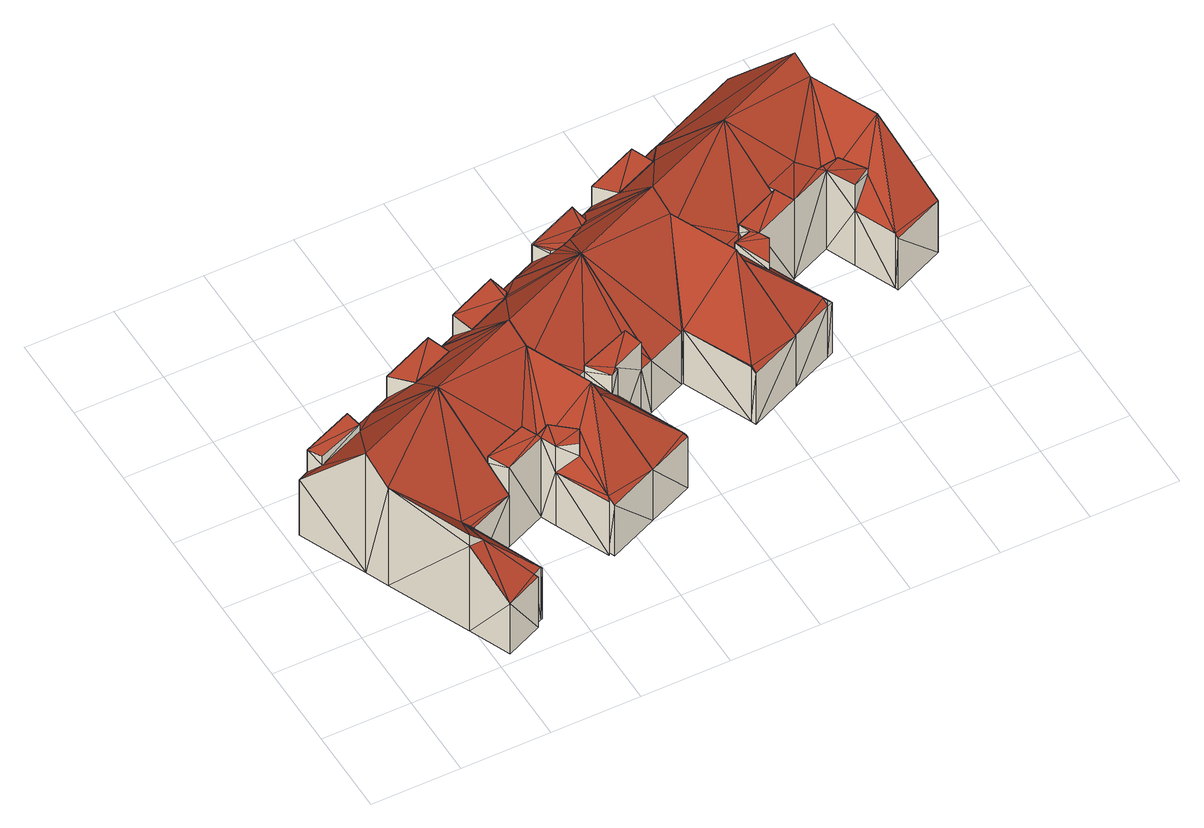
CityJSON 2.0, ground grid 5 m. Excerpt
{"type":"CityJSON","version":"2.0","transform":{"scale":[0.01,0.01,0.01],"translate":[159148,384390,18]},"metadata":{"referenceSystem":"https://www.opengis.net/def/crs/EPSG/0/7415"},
"CityObjects":{
"building1":{"type":"Building","attributes":{"oorspronkelijk_bouwjaar":1928,"status":"Pand in gebruik","geconstateerd":false,"h_maaiveld":18.36,"dak_type":"slanted","pw_datum":"2016-12-01","pw_actueel":"yes","pw_bron":"ahn3","reconstructie_methode":"tudelft3d-geoflow","versie_methode":"v21.03.1","kas_warenhuis":false,"ondergronds_type":"above ground","lod11_replace":false,"reconstruction_skipped":false,"obstacle_area (m^2)":"6.314295291900635","available_area (m^2)":82.87,"has_solar_panel":"False"},"geometry":[{"type":"Solid","lod":"2.2","boundaries":[[[[0,1,2]],[[3,4,5]],[[2,1,4]],[[6,7,8]],[[4,9,5]],[[2,4,3]],[[2,3,10]],[[6,10,11]],[[12,11,13]],[[7,11,12]],[[6,11,7]],[[6,14,10]],[[15,14,6]],[[14,2,10]],[[16,2,17]],[[17,2,14]],[[18,11,19]],[[19,11,10]],[[20,12,13]],[[21,20,13]],[[22,5,9]],[[23,22,9]],[[24,3,22]],[[22,3,5]],[[25,24,26]],[[27,28,29]],[[29,28,30]],[[21,13,11]],[[18,21,11]],[[31,20,28]],[[27,31,28]],[[32,33,20]],[[31,32,20]],[[12,33,7]],[[20,33,12]],[[34,4,1]],[[35,34,1]],[[23,9,4]],[[34,23,4]],[[17,14,36]],[[36,14,15]],[[37,6,38]],[[38,6,8]],[[38,8,7]],[[33,38,7]],[[36,15,6]],[[37,36,6]],[[19,10,24]],[[25,19,24]],[[24,10,3]],[[35,1,39]],[[39,1,0]],[[40,41,42]],[[29,30,32]],[[32,30,33]],[[39,0,2]],[[16,39,2]],[[41,40,43]],[[23,34,22]],[[22,34,26]],[[26,34,35]],[[24,22,26]],[[42,19,25]],[[39,16,35]],[[40,16,43]],[[43,16,17]],[[40,35,16]],[[42,25,26]],[[26,35,40]],[[42,26,40]],[[18,30,28]],[[33,30,38]],[[37,30,18]],[[21,28,20]],[[18,28,21]],[[37,38,30]],[[29,32,31]],[[27,29,31]],[[41,43,42]],[[36,43,17]],[[42,37,19]],[[36,42,43]],[[37,42,36]],[[18,19,37]]]],"semantics":{"surfaces":[{"type":"GroundSurface"},{"type":"WallSurface"},{"type":"RoofSurface"}],"values":[[0,0,0,0,0,0,0,0,0,0,0,0,0,0,1,1,1,1,1,1,1,1,1,1,1,1,1,1,1,1,1,1,1,1,1,1,1,1,1,1,1,1,1,1,1,1,1,1,1,1,1,1,1,1,1,1,1,1,2,2,2,2,2,2,2,2,2,2,2,2,2,2,2,2,2,2,2,2,2,2,2,2,2,2]]}}]},
"building2":{"type":"Building","attributes":{"oorspronkelijk_bouwjaar":1928,"status":"Pand in gebruik","geconstateerd":false,"h_maaiveld":18.32,"dak_type":"slanted","pw_datum":"2016-12-01","pw_actueel":"yes","pw_bron":"ahn3","reconstructie_methode":"tudelft3d-geoflow","versie_methode":"v21.03.1","kas_warenhuis":false,"ondergronds_type":"above ground","lod11_replace":false,"reconstruction_skipped":false,"obstacle_area (m^2)":"8.759115219116211","available_area (m^2)":79.13,"has_solar_panel":"False"},"geometry":[{"type":"Solid","lod":"2.2","boundaries":[[[[44,45,46]],[[47,48,49]],[[49,50,51]],[[52,48,47]],[[48,53,49]],[[53,50,49]],[[53,48,54]],[[50,55,56]],[[57,55,50]],[[50,56,51]],[[56,45,51]],[[58,45,56]],[[46,45,58]],[[58,56,59]],[[38,59,56]],[[60,38,56]],[[61,45,62]],[[62,45,44]],[[62,44,63]],[[63,44,46]],[[64,51,45]],[[61,64,45]],[[65,66,67]],[[67,66,57]],[[57,66,55]],[[68,69,70]],[[70,69,63]],[[71,52,47]],[[72,71,47]],[[73,50,53]],[[74,75,73]],[[73,75,50]],[[70,63,76]],[[76,63,77]],[[58,77,46]],[[77,63,46]],[[76,77,78]],[[79,76,78]],[[79,78,69]],[[68,79,69]],[[80,54,48]],[[81,80,48]],[[82,49,64]],[[64,49,51]],[[77,58,38]],[[38,58,59]],[[67,57,50]],[[75,67,50]],[[83,84,66]],[[65,83,66]],[[72,47,49]],[[82,72,49]],[[60,56,66]],[[66,56,55]],[[73,53,54]],[[80,73,54]],[[85,86,87]],[[88,85,87]],[[89,90,91]],[[91,90,92]],[[92,90,93]],[[91,92,84]],[[83,91,84]],[[74,73,86]],[[85,74,86]],[[81,48,71]],[[71,48,52]],[[93,90,94]],[[88,87,89]],[[89,87,90]],[[66,84,60]],[[94,84,92]],[[93,94,92]],[[94,64,84]],[[64,60,84]],[[61,60,64]],[[63,69,62]],[[38,60,78]],[[38,78,77]],[[69,78,61]],[[62,69,61]],[[78,60,61]],[[76,79,70]],[[70,79,68]],[[80,81,73]],[[64,94,90]],[[64,90,82]],[[87,81,82]],[[90,87,82]],[[86,73,81]],[[87,86,81]],[[72,82,81]],[[71,72,81]],[[74,85,88]],[[75,74,89]],[[89,74,88]],[[75,91,67]],[[75,89,91]],[[65,91,83]],[[67,91,65]]]],"semantics":{"surfaces":[{"type":"GroundSurface"},{"type":"WallSurface"},{"type":"RoofSurface"}],"values":[[0,0,0,0,0,0,0,0,0,0,0,0,0,0,1,1,1,1,1,1,1,1,1,1,1,1,1,1,1,1,1,1,1,1,1,1,1,1,1,1,1,1,1,1,1,1,1,1,1,1,1,1,1,1,1,1,1,1,1,1,1,1,1,1,1,1,1,1,1,1,2,2,2,2,2,2,2,2,2,2,2,2,2,2,2,2,2,2,2,2,2,2,2,2,2,2,2,2,2,2]]}}]},
"building3":{"type":"Building","attributes":{"oorspronkelijk_bouwjaar":1928,"status":"Pand in gebruik","geconstateerd":false,"h_maaiveld":18.31,"dak_type":"slanted","pw_datum":"2016-12-01","pw_actueel":"yes","pw_bron":"ahn3","reconstructie_methode":"tudelft3d-geoflow","versie_methode":"v21.03.1","kas_warenhuis":false,"ondergronds_type":"above ground","lod11_replace":false,"reconstruction_skipped":false,"obstacle_area (m^2)":"11.294252395629883","available_area (m^2)":75.27,"has_solar_panel":"False"},"geometry":[{"type":"Solid","lod":"2.2","boundaries":[[[[95,96,97]],[[98,99,100]],[[95,98,96]],[[98,100,96]],[[100,101,96]],[[102,103,100]],[[104,101,105]],[[106,107,108]],[[103,105,100]],[[105,101,100]],[[104,105,107]],[[104,107,106]],[[109,106,110]],[[111,106,109]],[[104,106,111]],[[112,95,97]],[[113,112,97]],[[114,104,115]],[[115,104,111]],[[116,108,107]],[[117,116,107]],[[118,100,119]],[[119,100,99]],[[120,121,122]],[[122,121,123]],[[123,121,124]],[[125,103,102]],[[126,125,102]],[[127,101,114]],[[114,101,104]],[[115,111,109]],[[128,115,109]],[[129,130,131]],[[131,130,132]],[[119,99,98]],[[133,119,98]],[[134,110,106]],[[135,134,106]],[[124,121,136]],[[137,133,138]],[[138,133,112]],[[95,133,98]],[[112,133,95]],[[139,140,130]],[[129,139,130]],[[126,102,100]],[[118,126,100]],[[113,97,96]],[[141,113,96]],[[138,112,140]],[[139,138,140]],[[131,132,137]],[[137,132,133]],[[141,96,127]],[[127,96,101]],[[142,143,121]],[[120,142,121]],[[135,106,116]],[[116,106,108]],[[128,109,110]],[[134,128,110]],[[122,123,144]],[[144,123,117]],[[144,117,145]],[[145,117,105]],[[105,117,107]],[[125,105,103]],[[146,145,125]],[[125,145,105]],[[146,125,143]],[[142,146,143]],[[135,128,134]],[[114,115,135]],[[135,115,128]],[[117,135,116]],[[124,136,123]],[[117,123,135]],[[127,114,136]],[[123,114,135]],[[136,114,123]],[[130,118,132]],[[133,132,119]],[[141,130,140]],[[141,118,130]],[[113,140,112]],[[141,140,113]],[[118,119,132]],[[126,118,143]],[[136,121,127]],[[127,118,141]],[[125,126,143]],[[121,118,127]],[[143,118,121]],[[131,137,129]],[[129,138,139]],[[129,137,138]],[[146,142,145]],[[145,120,122]],[[145,142,120]],[[145,122,144]]]],"semantics":{"surfaces":[{"type":"GroundSurface"},{"type":"WallSurface"},{"type":"RoofSurface"}],"values":[[0,0,0,0,0,0,0,0,0,0,0,0,0,0,0,1,1,1,1,1,1,1,1,1,1,1,1,1,1,1,1,1,1,1,1,1,1,1,1,1,1,1,1,1,1,1,1,1,1,1,1,1,1,1,1,1,1,1,1,1,1,1,1,1,1,1,1,1,1,1,1,2,2,2,2,2,2,2,2,2,2,2,2,2,2,2,2,2,2,2,2,2,2,2,2,2,2,2,2,2]]}}]},
"building4":{"type":"Building","attributes":{"oorspronkelijk_bouwjaar":1928,"status":"Pand in gebruik","geconstateerd":false,"h_maaiveld":18.3,"dak_type":"slanted","pw_datum":"2016-12-01","pw_actueel":"yes","pw_bron":"ahn3","reconstructie_methode":"tudelft3d-geoflow","versie_methode":"v21.03.1","kas_warenhuis":false,"ondergronds_type":"above ground","lod11_replace":false,"reconstruction_skipped":false,"obstacle_area (m^2)":"11.314325332641602","available_area (m^2)":79.71,"has_solar_panel":"False"},"geometry":[{"type":"Solid","lod":"2.2","boundaries":[[[[147,148,149]],[[149,148,150]],[[147,151,152]],[[151,147,149]],[[148,153,154]],[[148,154,150]],[[155,154,153]],[[154,156,150]],[[157,156,154]],[[158,156,157]],[[159,156,158]],[[157,154,160]],[[161,153,148]],[[162,161,148]],[[162,148,147]],[[163,162,147]],[[164,159,165]],[[165,159,158]],[[166,157,167]],[[167,157,160]],[[168,152,169]],[[169,152,151]],[[170,171,172]],[[172,171,165]],[[173,156,164]],[[164,156,159]],[[167,160,154]],[[174,167,154]],[[175,163,168]],[[168,147,152]],[[168,163,147]],[[176,149,177]],[[177,149,150]],[[178,155,153]],[[161,178,153]],[[177,150,156]],[[173,177,156]],[[163,175,179]],[[169,151,149]],[[176,169,149]],[[174,154,178]],[[178,154,155]],[[172,165,166]],[[180,172,166]],[[157,166,158]],[[166,165,158]],[[180,166,181]],[[182,180,181]],[[182,181,183]],[[184,185,183]],[[186,187,185]],[[184,186,185]],[[171,170,188]],[[187,186,188]],[[169,176,179]],[[168,179,175]],[[168,169,179]],[[173,188,186]],[[174,186,184]],[[174,173,186]],[[171,173,164]],[[181,174,183]],[[167,174,181]],[[167,181,166]],[[174,184,183]],[[173,171,188]],[[164,165,171]],[[163,179,162]],[[162,176,177]],[[162,179,176]],[[162,177,161]],[[174,178,161]],[[173,174,177]],[[177,174,161]],[[180,182,183]],[[187,180,183]],[[185,187,183]],[[188,180,187]],[[172,180,188]],[[172,188,170]]]],"semantics":{"surfaces":[{"type":"GroundSurface"},{"type":"WallSurface"},{"type":"RoofSurface"}],"values":[[0,0,0,0,0,0,0,0,0,0,0,0,1,1,1,1,1,1,1,1,1,1,1,1,1,1,1,1,1,1,1,1,1,1,1,1,1,1,1,1,1,1,1,1,1,1,1,1,1,1,1,1,1,1,2,2,2,2,2,2,2,2,2,2,2,2,2,2,2,2,2,2,2,2,2,2,2,2,2,2]]}}]},
"building5":{"type":"Building","attributes":{"oorspronkelijk_bouwjaar":1928,"status":"Pand in gebruik","geconstateerd":false,"h_maaiveld":18.3,"dak_type":"slanted","pw_datum":"2016-12-01","pw_actueel":"yes","pw_bron":"ahn3","reconstructie_methode":"tudelft3d-geoflow","versie_methode":"v21.03.1","kas_warenhuis":false,"ondergronds_type":"above ground","lod11_replace":false,"reconstruction_skipped":false,"obstacle_area (m^2)":"8.91775894165039","available_area (m^2)":77.6,"has_solar_panel":"False"},"geometry":[{"type":"Solid","lod":"2.2","boundaries":[[[[159,189,190]],[[191,192,193]],[[194,192,151]],[[195,190,196]],[[194,193,192]],[[197,198,194]],[[190,195,197]],[[189,196,190]],[[196,199,195]],[[198,195,200]],[[197,195,198]],[[198,200,201]],[[194,198,193]],[[202,189,159]],[[203,202,159]],[[204,205,206]],[[206,205,202]],[[189,205,196]],[[202,205,189]],[[207,190,208]],[[208,190,197]],[[208,197,209]],[[209,197,194]],[[210,211,212]],[[212,192,191]],[[212,211,192]],[[213,199,196]],[[205,213,196]],[[203,159,190]],[[207,203,190]],[[214,215,216]],[[206,202,216]],[[217,195,213]],[[213,195,199]],[[218,219,214]],[[214,219,215]],[[220,200,195]],[[217,220,195]],[[221,198,201]],[[222,221,201]],[[212,191,193]],[[223,212,193]],[[211,210,224]],[[219,218,225]],[[205,204,225]],[[226,227,228]],[[226,229,227]],[[230,231,226]],[[226,231,229]],[[209,194,232]],[[232,194,151]],[[232,151,211]],[[211,151,192]],[[233,220,234]],[[234,220,235]],[[234,235,231]],[[231,235,229]],[[236,237,238]],[[238,237,223]],[[230,226,237]],[[236,230,237]],[[238,223,221]],[[221,223,198]],[[198,223,193]],[[222,201,220]],[[233,222,220]],[[220,201,200]],[[232,211,224]],[[209,232,224]],[[222,233,221]],[[221,234,231]],[[221,233,234]],[[221,230,238]],[[221,231,230]],[[238,230,236]],[[218,214,207]],[[202,203,216]],[[218,217,213]],[[203,207,216]],[[207,214,216]],[[217,218,207]],[[213,225,218]],[[213,205,225]],[[219,225,215]],[[215,225,216]],[[216,225,204]],[[216,204,206]],[[209,224,237]],[[223,224,212]],[[212,224,210]],[[237,226,209]],[[237,224,223]],[[208,209,226]],[[228,208,226]],[[235,220,217]],[[208,217,207]],[[235,217,208]],[[228,235,208]],[[227,235,228]],[[229,235,227]]]],"semantics":{"surfaces":[{"type":"GroundSurface"},{"type":"WallSurface"},{"type":"RoofSurface"}],"values":[[0,0,0,0,0,0,0,0,0,0,0,0,0,1,1,1,1,1,1,1,1,1,1,1,1,1,1,1,1,1,1,1,1,1,1,1,1,1,1,1,1,1,1,1,1,1,1,1,1,1,1,1,1,1,1,1,1,1,1,1,1,1,1,1,1,1,1,2,2,2,2,2,2,2,2,2,2,2,2,2,2,2,2,2,2,2,2,2,2,2,2,2,2,2,2,2,2,2,2,2]]}}]},
"building6":{"type":"Building","attributes":{"oorspronkelijk_bouwjaar":1928,"status":"Pand in gebruik","geconstateerd":false,"h_maaiveld":18.32,"dak_type":"slanted","pw_datum":"2016-12-01","pw_actueel":"yes","pw_bron":"ahn3","reconstructie_methode":"tudelft3d-geoflow","versie_methode":"v21.03.1","kas_warenhuis":false,"ondergronds_type":"above ground","lod11_replace":false,"reconstruction_skipped":false,"obstacle_area (m^2)":"8.169181823730469","available_area (m^2)":81.34,"has_solar_panel":"False"},"geometry":[{"type":"Solid","lod":"2.2","boundaries":[[[[239,240,241]],[[242,241,243]],[[242,239,241]],[[244,245,246]],[[247,248,249]],[[242,243,245]],[[242,245,250]],[[248,244,249]],[[244,246,249]],[[245,243,246]],[[250,245,251]],[[252,250,251]],[[222,252,251]],[[253,239,242]],[[254,253,242]],[[255,241,256]],[[256,241,240]],[[257,244,248]],[[258,257,248]],[[259,246,260]],[[260,246,243]],[[254,242,252]],[[252,242,250]],[[261,262,263]],[[263,262,264]],[[263,264,265]],[[266,263,265]],[[258,248,267]],[[267,248,247]],[[268,249,246]],[[259,268,246]],[[269,270,261]],[[261,270,262]],[[267,247,249]],[[268,267,249]],[[266,265,271]],[[222,251,272]],[[272,251,245]],[[257,245,244]],[[273,272,257]],[[257,272,245]],[[273,257,270]],[[269,273,270]],[[256,240,253]],[[253,240,239]],[[260,243,241]],[[255,260,241]],[[258,259,270]],[[262,259,260]],[[264,262,260]],[[270,259,262]],[[258,270,257]],[[254,255,253]],[[253,255,256]],[[267,268,258]],[[258,268,259]],[[273,269,272]],[[272,261,263]],[[272,269,261]],[[222,266,271]],[[272,263,266]],[[252,222,271]],[[222,272,266]],[[252,271,254]],[[254,271,260]],[[264,271,265]],[[260,271,264]],[[255,254,260]]]],"semantics":{"surfaces":[{"type":"GroundSurface"},{"type":"WallSurface"},{"type":"RoofSurface"}],"values":[[0,0,0,0,0,0,0,0,0,0,0,1,1,1,1,1,1,1,1,1,1,1,1,1,1,1,1,1,1,1,1,1,1,1,1,1,1,1,1,1,1,1,1,1,1,1,1,2,2,2,2,2,2,2,2,2,2,2,2,2,2,2,2,2,2,2,2,2]]}}]}
},
"vertices":[
[830,183,36],[820,178,36],[661,574,36],[481,280,36],[770,154,36],[579,53,36],[748,1094,36],[416,1399,36],[585,1472,36],[785,142,36],[282,741,36],[227,869,36],[124,1273,36],[64,1247,36],[669,577,36],[924,687,36],[661,574,404],[669,577,395],[227,869,879],[282,741,727],[124,1273,427],[64,1247,427],[579,53,390],[785,142,391],[481,280,639],[481,280,719],[568,298,620],[168,1201,583],[168,1201,518],[433,1307,574],[433,1307,526],[124,1273,585],[416,1399,576],[416,1399,425],[770,154,408],[820,178,410],[924,687,394],[748,1094,877],[585,1472,425],[830,183,397],[630,566,441],[630,566,401],[609,602,447],[653,584,409],
[1107,1697,32],[1270,1318,32],[1005,1653,32],[1621,504,32],[1330,423,32],[1471,852,32],[1156,787,32],[1312,1222,32],[1346,386,32],[1192,703,32],[1323,401,32],[871,809,32],[749,1093,32],[924,687,32],[704,1523,32],[585,1472,32],[749,1093,877],[1270,1318,878],[1107,1697,425],[1005,1653,425],[1312,1222,764],[871,809,587],[871,809,540],[924,687,589],[1050,1520,581],[1050,1520,578],[1005,1653,579],[1346,386,389],[1621,504,394],[1192,703,408],[1192,703,592],[1156,787,591],[704,1523,577],[704,1523,425],[808,1420,573],[808,1420,579],[1323,401,411],[1330,423,428],[1471,852,768],[1112,902,589],[1112,902,530],[1303,663,594],[1303,663,506],[1349,746,593],[1349,746,594],[1229,850,591],[1229,850,511],[1151,815,590],[1151,815,426],[1229,850,428],[1186,886,483],
[1185,1730,31],[1271,1317,31],[1107,1697,31],[1461,1849,31],[1629,1922,31],[1793,1540,31],[1327,1187,31],[1965,1141,31],[1892,1110,31],[1492,803,31],[1702,1028,31],[1859,630,31],[1708,1014,31],[1871,636,31],[1876,615,31],[1872,624,31],[1621,504,31],[1185,1730,427],[1107,1697,427],[1492,803,718],[1621,504,391],[1871,636,399],[1708,1014,403],[1793,1540,878],[1629,1922,425],[1578,1116,587],[1578,1116,543],[1664,990,589],[1664,990,459],[1578,1116,493],[1892,1110,401],[1965,1141,401],[1327,1187,722],[1876,615,392],[1466,1705,582],[1466,1705,573],[1487,1734,582],[1487,1734,553],[1461,1849,425],[1872,624,403],[1859,630,414],[1535,1100,545],[1461,1849,581],[1185,1730,576],[1222,1599,577],[1222,1599,574],[1271,1317,878],[1863,1222,593],[1863,1222,526],[1708,1014,590],[1702,1028,590],[1892,1110,594],
[2363,855,30],[2196,1241,30],[2519,1291,30],[2358,1664,30],[2665,953,30],[2374,828,30],[2187,1237,30],[1793,1540,30],[1965,1141,30],[2315,1764,30],[1762,1979,30],[2057,2106,30],[2150,2146,30],[1629,1922,30],[2187,1237,398],[2196,1241,409],[2363,855,417],[2150,2146,425],[2057,2106,425],[1762,1979,424],[1629,1922,424],[2374,828,392],[2665,953,392],[2072,1992,554],[2072,1992,546],[2057,2106,549],[2315,1764,880],[1793,1540,879],[2363,855,423],[2519,1291,767],[2358,1664,759],[1965,1141,397],[2367,856,422],[1762,1979,551],[1819,1893,535],[1819,1893,556],[1853,1887,556],[1884,1881,576],[1884,1881,557],[1927,1899,576],[1927,1899,557],[2031,1966,555],
[2198,2167,30],[2315,1763,30],[2931,1067,30],[2898,1053,30],[2776,1426,30],[2534,1255,30],[2837,1987,30],[2490,2293,30],[2372,1632,30],[2753,1481,30],[2672,2371,30],[2960,1702,30],[3008,1591,30],[2198,2167,424],[2150,2146,424],[2490,2293,568],[2490,2293,423],[2198,2167,567],[2315,1763,880],[2372,1632,721],[2534,1255,721],[2898,1053,430],[2898,1053,395],[2931,1067,389],[2672,2371,423],[2297,2057,577],[2297,2057,571],[2293,2062,570],[2837,1987,880],[2542,2161,577],[2542,2161,572],[2960,1702,534],[2753,1481,590],[3008,1591,591],[2776,1426,389],[2888,1084,426],[2540,2167,571],[2617,1485,530],[2617,1485,462],[2597,1539,527],[2717,1512,446],[2617,1485,588],[2717,1512,589],[2665,953,396],[2960,1702,588],[2694,1582,587],[2694,1582,527],[2696,1277,594],[2696,1277,541],[2776,1426,592],
[2672,2371,32],[3193,2596,32],[3356,2217,32],[2836,1990,32],[3394,2130,32],[3311,1528,32],[3241,1691,32],[3557,1752,32],[3417,1283,32],[3409,1302,32],[3706,1408,32],[2943,1742,32],[3008,1591,32],[2943,1742,582],[2672,2371,422],[2836,1990,878],[3356,2217,878],[3193,2596,425],[3311,1528,416],[3409,1302,417],[3557,1752,775],[3394,2130,773],[3333,1740,588],[3333,1740,534],[3244,1728,588],[3244,1728,434],[3211,1723,444],[3211,1723,587],[3417,1283,396],[3706,1408,398],[3420,1597,598],[3420,1597,561],[3135,1825,580],[3241,1691,590],[3311,1528,600]
]}
